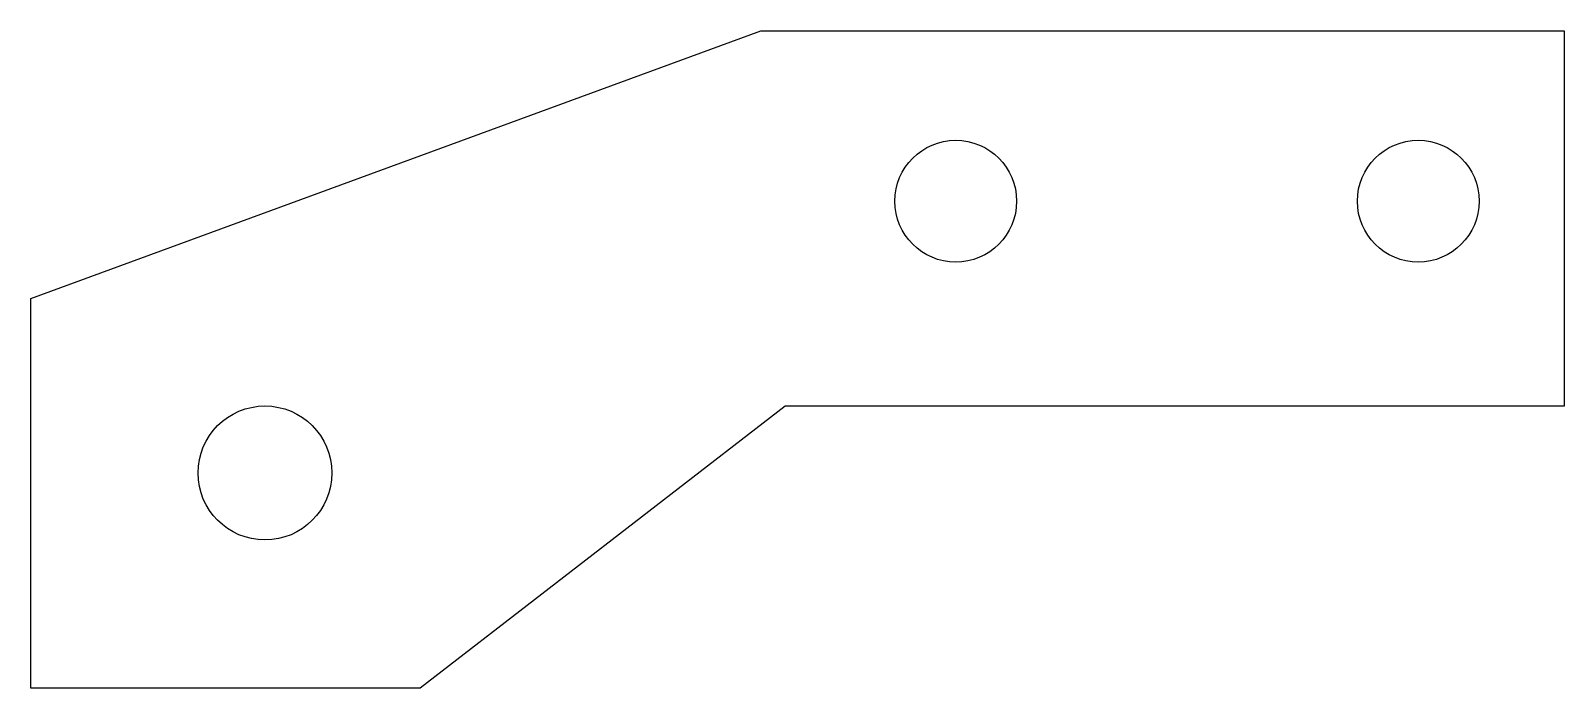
# Model space of a CAD drawing. Extents: x 587 to 650, y -121.4 to -94.4.
import ezdxf

# ---------------------------------------------------------------- set-up
doc = ezdxf.new("R2010")
doc.units = 0
doc.layers.add('ASSEMBLY', color=7, linetype='CONTINUOUS')

msp = doc.modelspace()

# ---------------------------------------------------------------- linework, layer by layer
at = {"layer": 'ASSEMBLY'}
for p, q in [((587, -105.428, 5.5), (617, -94.428, 5.5)), ((617, -94.428, 5.5), (650, -94.428, 5.5)), ((650, -94.428, 5.5), (650, -109.845, 5.5)), ((587, -121.428, 5.5), (587, -105.428, 5.5)), ((618, -109.845, 5.5), (603, -121.428, 5.5)), ((650, -109.845, 5.5), (618, -109.845, 5.5)), ((603, -121.428, 5.5), (587, -121.428, 5.5))]:
    msp.add_line(p, q, dxfattribs=at)
for centre, radius in [((625, -101.428, 5.5), 2.5), ((644, -101.428, 5.5), 2.5), ((596.625, -112.586, 5.5), 2.75)]:
    msp.add_circle(centre, radius, dxfattribs=at)

doc.saveas('drawing.dxf')
